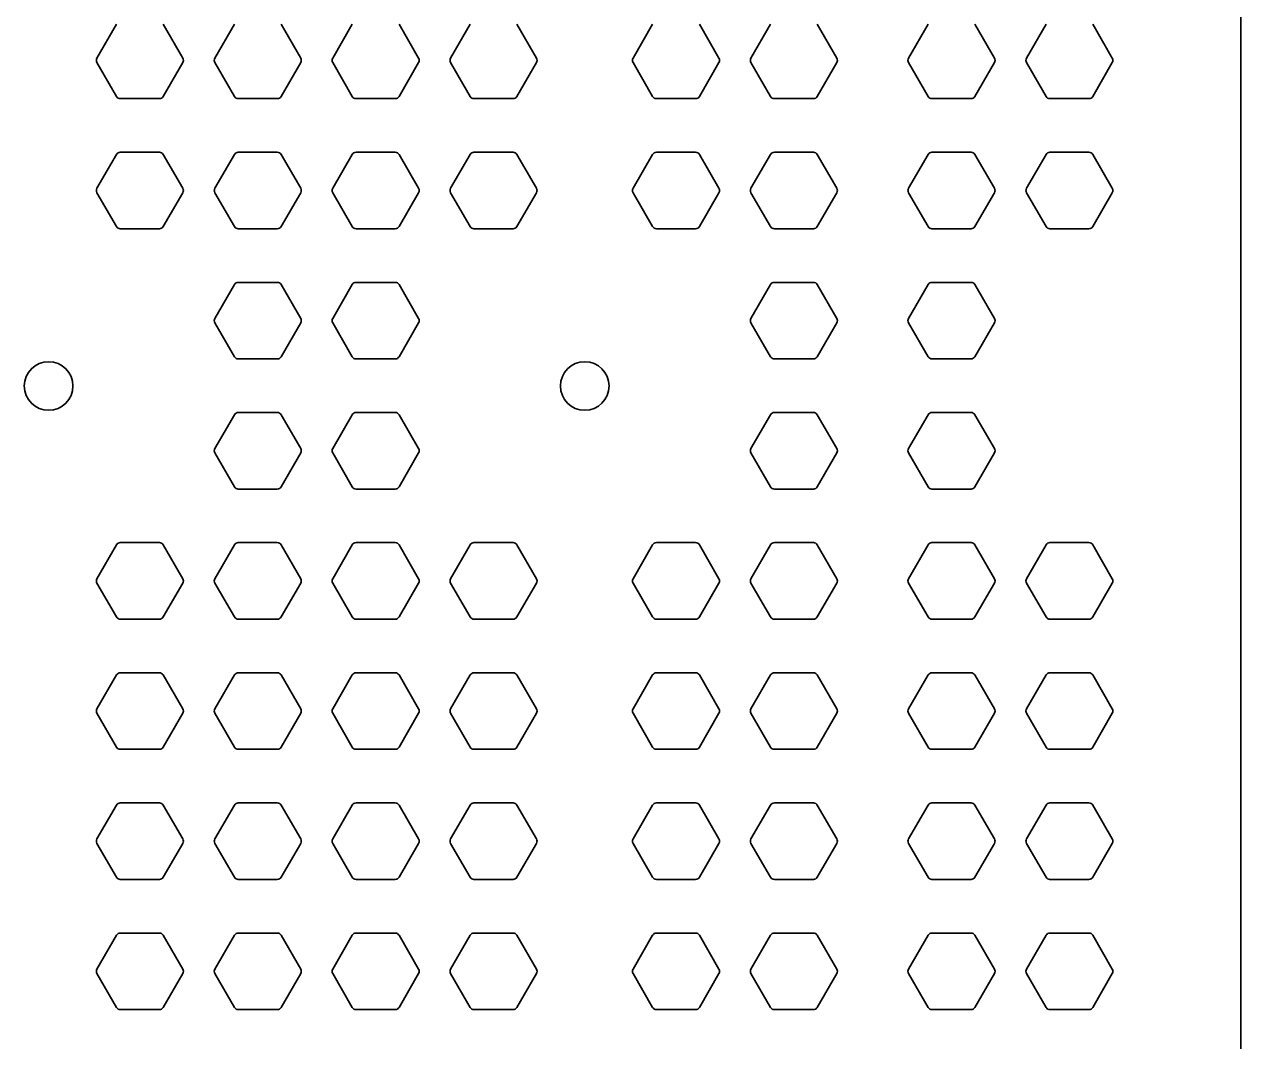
# Model space of a CAD drawing. Extents: x -697 to 0, y 0 to 458.
# Drawn here: x -137.6 to 0, y 115.1 to 230.2 of the extents above; entities that cross this region are included whole.
import ezdxf

# ---------------------------------------------------------------- set-up
doc = ezdxf.new("R2010")
doc.units = 0

msp = doc.modelspace()

# ---------------------------------------------------------------- linework, layer by layer
at = {"color": 7, "lineweight": 35}
msp.add_line((0, 0), (0, 458.033808), dxfattribs=at)
at = {"color": 7, "lineweight": 35, "ltscale": 0.110566}
for p, q in [((-127.144338, 230.199182), (-129.355662, 226.369055)), ((-119.644338, 226.369055), (-121.855662, 230.199182)), ((-113.811004, 230.199182), (-116.022329, 226.369055)), ((-106.311004, 226.369055), (-108.522329, 230.199182)), ((-100.477671, 230.199182), (-102.688996, 226.369055)), ((-92.977671, 226.369055), (-95.188996, 230.199182)), ((-87.144338, 230.199182), (-89.355662, 226.369055)), ((-79.644338, 226.369055), (-81.855662, 230.199182)), ((-66.506281, 230.199182), (-68.717606, 226.369055)), ((-59.006281, 226.369055), (-61.217606, 230.199182)), ((-53.172948, 230.199182), (-55.384273, 226.369055)), ((-45.672948, 226.369055), (-47.884273, 230.199182)), ((-37.561076, 226.369055), (-35.349751, 230.199182)), ((-30.061076, 230.199182), (-27.849751, 226.369055)), ((-24.227742, 226.369055), (-22.016417, 230.199182)), ((-16.727742, 230.199182), (-14.516417, 226.369055)), ((-129.355662, 225.869055), (-127.144338, 222.038928)), ((-121.855662, 222.038928), (-119.644338, 225.869055)), ((-116.022329, 225.869055), (-113.811004, 222.038928)), ((-108.522329, 222.038928), (-106.311004, 225.869055)), ((-102.688996, 225.869055), (-100.477671, 222.038928)), ((-95.188996, 222.038928), (-92.977671, 225.869055)), ((-89.355662, 225.869055), (-87.144338, 222.038928)), ((-81.855662, 222.038928), (-79.644338, 225.869055)), ((-68.717606, 225.869055), (-66.506281, 222.038928)), ((-61.217606, 222.038928), (-59.006281, 225.869055)), ((-55.384273, 225.869055), (-53.172948, 222.038928)), ((-47.884273, 222.038928), (-45.672948, 225.869055)), ((-35.349751, 222.038928), (-37.561076, 225.869055)), ((-27.849751, 225.869055), (-30.061076, 222.038928)), ((-22.016417, 222.038928), (-24.227742, 225.869055)), ((-14.516417, 225.869055), (-16.727742, 222.038928)), ((-126.711325, 221.788928), (-122.288675, 221.788928)), ((-113.377992, 221.788928), (-108.955342, 221.788928)), ((-100.044658, 221.788928), (-95.622008, 221.788928)), ((-86.711325, 221.788928), (-82.288675, 221.788928)), ((-66.073269, 221.788928), (-61.650619, 221.788928)), ((-52.739935, 221.788928), (-48.317286, 221.788928)), ((-30.494088, 221.788928), (-34.916738, 221.788928)), ((-17.160755, 221.788928), (-21.583405, 221.788928)), ((-127.144338, 215.476393), (-129.355662, 211.646266)), ((-122.288675, 215.726393), (-126.711325, 215.726393)), ((-119.644338, 211.646266), (-121.855662, 215.476393)), ((-113.811004, 215.476393), (-116.022329, 211.646266)), ((-108.955342, 215.726393), (-113.377992, 215.726393)), ((-106.311004, 211.646266), (-108.522329, 215.476393)), ((-100.477671, 215.476393), (-102.688996, 211.646266)), ((-95.622008, 215.726393), (-100.044658, 215.726393)), ((-92.977671, 211.646266), (-95.188996, 215.476393)), ((-87.144338, 215.476393), (-89.355662, 211.646266)), ((-82.288675, 215.726393), (-86.711325, 215.726393)), ((-79.644338, 211.646266), (-81.855662, 215.476393)), ((-66.506281, 215.476393), (-68.717606, 211.646266)), ((-61.650619, 215.726393), (-66.073269, 215.726393)), ((-59.006281, 211.646266), (-61.217606, 215.476393)), ((-53.172948, 215.476393), (-55.384273, 211.646266)), ((-48.317286, 215.726393), (-52.739935, 215.726393)), ((-45.672948, 211.646266), (-47.884273, 215.476393)), ((-37.561076, 211.646266), (-35.349751, 215.476393)), ((-34.916738, 215.726393), (-30.494088, 215.726393)), ((-30.061076, 215.476393), (-27.849751, 211.646266)), ((-24.227742, 211.646266), (-22.016417, 215.476393)), ((-21.583405, 215.726393), (-17.160755, 215.726393)), ((-16.727742, 215.476393), (-14.516417, 211.646266)), ((-129.355662, 211.146266), (-127.144338, 207.316139)), ((-121.855662, 207.316139), (-119.644338, 211.146266)), ((-116.022329, 211.146266), (-113.811004, 207.316139)), ((-108.522329, 207.316139), (-106.311004, 211.146266)), ((-102.688996, 211.146266), (-100.477671, 207.316139)), ((-95.188996, 207.316139), (-92.977671, 211.146266)), ((-89.355662, 211.146266), (-87.144338, 207.316139)), ((-81.855662, 207.316139), (-79.644338, 211.146266)), ((-68.717606, 211.146266), (-66.506281, 207.316139)), ((-61.217606, 207.316139), (-59.006281, 211.146266)), ((-55.384273, 211.146266), (-53.172948, 207.316139)), ((-47.884273, 207.316139), (-45.672948, 211.146266)), ((-35.349751, 207.316139), (-37.561076, 211.146266)), ((-27.849751, 211.146266), (-30.061076, 207.316139)), ((-22.016417, 207.316139), (-24.227742, 211.146266)), ((-14.516417, 211.146266), (-16.727742, 207.316139)), ((-126.711325, 207.066139), (-122.288675, 207.066139)), ((-113.377992, 207.066139), (-108.955342, 207.066139)), ((-100.044658, 207.066139), (-95.622008, 207.066139)), ((-86.711325, 207.066139), (-82.288675, 207.066139)), ((-66.073269, 207.066139), (-61.650619, 207.066139)), ((-52.739935, 207.066139), (-48.317286, 207.066139)), ((-30.494088, 207.066139), (-34.916738, 207.066139)), ((-17.160755, 207.066139), (-21.583405, 207.066139)), ((-108.955342, 201.003603), (-113.377992, 201.003603)), ((-95.622008, 201.003603), (-100.044658, 201.003603)), ((-48.317286, 201.003603), (-52.739935, 201.003603)), ((-34.916738, 201.003603), (-30.494088, 201.003603)), ((-113.811004, 200.753603), (-116.022329, 196.923476)), ((-106.311004, 196.923476), (-108.522329, 200.753603)), ((-100.477671, 200.753603), (-102.688996, 196.923476)), ((-92.977671, 196.923476), (-95.188996, 200.753603)), ((-53.172948, 200.753603), (-55.384273, 196.923476)), ((-45.672948, 196.923476), (-47.884273, 200.753603)), ((-37.561076, 196.923476), (-35.349751, 200.753603)), ((-30.061076, 200.753603), (-27.849751, 196.923476)), ((-116.022329, 196.423476), (-113.811004, 192.593349)), ((-108.522329, 192.593349), (-106.311004, 196.423476)), ((-102.688996, 196.423476), (-100.477671, 192.593349)), ((-95.188996, 192.593349), (-92.977671, 196.423476)), ((-55.384273, 196.423476), (-53.172948, 192.593349)), ((-47.884273, 192.593349), (-45.672948, 196.423476)), ((-35.349751, 192.593349), (-37.561076, 196.423476)), ((-27.849751, 196.423476), (-30.061076, 192.593349)), ((-113.377992, 192.343349), (-108.955342, 192.343349)), ((-100.044658, 192.343349), (-95.622008, 192.343349)), ((-52.739935, 192.343349), (-48.317286, 192.343349)), ((-30.494088, 192.343349), (-34.916738, 192.343349)), ((-113.811004, 186.030813), (-116.022329, 182.200686)), ((-108.955342, 186.280813), (-113.377992, 186.280813)), ((-106.311004, 182.200686), (-108.522329, 186.030813)), ((-100.477671, 186.030813), (-102.688996, 182.200686)), ((-95.622008, 186.280813), (-100.044658, 186.280813)), ((-92.977671, 182.200686), (-95.188996, 186.030813)), ((-53.172948, 186.030813), (-55.384273, 182.200686)), ((-48.317286, 186.280813), (-52.739935, 186.280813)), ((-45.672948, 182.200686), (-47.884273, 186.030813)), ((-37.561076, 182.200686), (-35.349751, 186.030813)), ((-34.916738, 186.280813), (-30.494088, 186.280813)), ((-30.061076, 186.030813), (-27.849751, 182.200686)), ((-116.022329, 181.700686), (-113.811004, 177.870559)), ((-108.522329, 177.870559), (-106.311004, 181.700686)), ((-102.688996, 181.700686), (-100.477671, 177.870559)), ((-95.188996, 177.870559), (-92.977671, 181.700686)), ((-55.384273, 181.700686), (-53.172948, 177.870559)), ((-47.884273, 177.870559), (-45.672948, 181.700686)), ((-35.349751, 177.870559), (-37.561076, 181.700686)), ((-27.849751, 181.700686), (-30.061076, 177.870559)), ((-113.377992, 177.620559), (-108.955342, 177.620559)), ((-100.044658, 177.620559), (-95.622008, 177.620559)), ((-52.739935, 177.620559), (-48.317286, 177.620559)), ((-30.494088, 177.620559), (-34.916738, 177.620559)), ((-127.144338, 171.308024), (-129.355662, 167.477897)), ((-122.288675, 171.558024), (-126.711325, 171.558024)), ((-119.644338, 167.477897), (-121.855662, 171.308024)), ((-113.811004, 171.308024), (-116.022329, 167.477897)), ((-108.955342, 171.558024), (-113.377992, 171.558024)), ((-106.311004, 167.477897), (-108.522329, 171.308024)), ((-100.477671, 171.308024), (-102.688996, 167.477897)), ((-95.622008, 171.558024), (-100.044658, 171.558024)), ((-92.977671, 167.477897), (-95.188996, 171.308024)), ((-87.144338, 171.308024), (-89.355662, 167.477897)), ((-82.288675, 171.558024), (-86.711325, 171.558024)), ((-79.644338, 167.477897), (-81.855662, 171.308024)), ((-66.506281, 171.308024), (-68.717606, 167.477897)), ((-61.650619, 171.558024), (-66.073269, 171.558024)), ((-59.006281, 167.477897), (-61.217606, 171.308024)), ((-53.172948, 171.308024), (-55.384273, 167.477897)), ((-48.317286, 171.558024), (-52.739935, 171.558024)), ((-45.672948, 167.477897), (-47.884273, 171.308024)), ((-37.561076, 167.477897), (-35.349751, 171.308024)), ((-34.916738, 171.558024), (-30.494088, 171.558024)), ((-30.061076, 171.308024), (-27.849751, 167.477897)), ((-24.227742, 167.477897), (-22.016417, 171.308024)), ((-21.583405, 171.558024), (-17.160755, 171.558024)), ((-16.727742, 171.308024), (-14.516417, 167.477897)), ((-129.355662, 166.977897), (-127.144338, 163.14777)), ((-121.855662, 163.14777), (-119.644338, 166.977897)), ((-116.022329, 166.977897), (-113.811004, 163.14777)), ((-108.522329, 163.14777), (-106.311004, 166.977897)), ((-102.688996, 166.977897), (-100.477671, 163.14777)), ((-95.188996, 163.14777), (-92.977671, 166.977897)), ((-89.355662, 166.977897), (-87.144338, 163.14777)), ((-81.855662, 163.14777), (-79.644338, 166.977897)), ((-68.717606, 166.977897), (-66.506281, 163.14777)), ((-61.217606, 163.14777), (-59.006281, 166.977897)), ((-55.384273, 166.977897), (-53.172948, 163.14777)), ((-47.884273, 163.14777), (-45.672948, 166.977897)), ((-35.349751, 163.14777), (-37.561076, 166.977897)), ((-27.849751, 166.977897), (-30.061076, 163.14777)), ((-22.016417, 163.14777), (-24.227742, 166.977897)), ((-14.516417, 166.977897), (-16.727742, 163.14777)), ((-126.711325, 162.89777), (-122.288675, 162.89777)), ((-113.377992, 162.89777), (-108.955342, 162.89777)), ((-100.044658, 162.89777), (-95.622008, 162.89777)), ((-86.711325, 162.89777), (-82.288675, 162.89777)), ((-66.073269, 162.89777), (-61.650619, 162.89777)), ((-52.739935, 162.89777), (-48.317286, 162.89777)), ((-30.494088, 162.89777), (-34.916738, 162.89777)), ((-17.160755, 162.89777), (-21.583405, 162.89777)), ((-122.288675, 156.835234), (-126.711325, 156.835234)), ((-108.955342, 156.835234), (-113.377992, 156.835234)), ((-95.622008, 156.835234), (-100.044658, 156.835234)), ((-82.288675, 156.835234), (-86.711325, 156.835234)), ((-61.650619, 156.835234), (-66.073269, 156.835234)), ((-48.317286, 156.835234), (-52.739935, 156.835234)), ((-34.916738, 156.835234), (-30.494088, 156.835234)), ((-21.583405, 156.835234), (-17.160755, 156.835234)), ((-127.144338, 156.585234), (-129.355662, 152.755107)), ((-119.644338, 152.755107), (-121.855662, 156.585234)), ((-113.811004, 156.585234), (-116.022329, 152.755107)), ((-106.311004, 152.755107), (-108.522329, 156.585234)), ((-100.477671, 156.585234), (-102.688996, 152.755107)), ((-92.977671, 152.755107), (-95.188996, 156.585234)), ((-87.144338, 156.585234), (-89.355662, 152.755107)), ((-79.644338, 152.755107), (-81.855662, 156.585234)), ((-66.506281, 156.585234), (-68.717606, 152.755107)), ((-59.006281, 152.755107), (-61.217606, 156.585234)), ((-53.172948, 156.585234), (-55.384273, 152.755107)), ((-45.672948, 152.755107), (-47.884273, 156.585234)), ((-37.561076, 152.755107), (-35.349751, 156.585234)), ((-30.061076, 156.585234), (-27.849751, 152.755107)), ((-24.227742, 152.755107), (-22.016417, 156.585234)), ((-16.727742, 156.585234), (-14.516417, 152.755107)), ((-129.355662, 152.255107), (-127.144338, 148.42498)), ((-121.855662, 148.42498), (-119.644338, 152.255107)), ((-116.022329, 152.255107), (-113.811004, 148.42498)), ((-108.522329, 148.42498), (-106.311004, 152.255107)), ((-102.688996, 152.255107), (-100.477671, 148.42498)), ((-95.188996, 148.42498), (-92.977671, 152.255107)), ((-89.355662, 152.255107), (-87.144338, 148.42498)), ((-81.855662, 148.42498), (-79.644338, 152.255107)), ((-68.717606, 152.255107), (-66.506281, 148.42498)), ((-61.217606, 148.42498), (-59.006281, 152.255107)), ((-55.384273, 152.255107), (-53.172948, 148.42498)), ((-47.884273, 148.42498), (-45.672948, 152.255107)), ((-35.349751, 148.42498), (-37.561076, 152.255107)), ((-27.849751, 152.255107), (-30.061076, 148.42498)), ((-22.016417, 148.42498), (-24.227742, 152.255107)), ((-14.516417, 152.255107), (-16.727742, 148.42498)), ((-126.711325, 148.17498), (-122.288675, 148.17498)), ((-113.377992, 148.17498), (-108.955342, 148.17498)), ((-100.044658, 148.17498), (-95.622008, 148.17498)), ((-86.711325, 148.17498), (-82.288675, 148.17498)), ((-66.073269, 148.17498), (-61.650619, 148.17498)), ((-52.739935, 148.17498), (-48.317286, 148.17498)), ((-30.494088, 148.17498), (-34.916738, 148.17498)), ((-17.160755, 148.17498), (-21.583405, 148.17498)), ((-127.144338, 141.862444), (-129.355662, 138.032317)), ((-122.288675, 142.112444), (-126.711325, 142.112444)), ((-119.644338, 138.032317), (-121.855662, 141.862444)), ((-113.811004, 141.862444), (-116.022329, 138.032317)), ((-108.955342, 142.112444), (-113.377992, 142.112444)), ((-106.311004, 138.032317), (-108.522329, 141.862444)), ((-100.477671, 141.862444), (-102.688996, 138.032317)), ((-95.622008, 142.112444), (-100.044658, 142.112444)), ((-92.977671, 138.032317), (-95.188996, 141.862444)), ((-87.144338, 141.862444), (-89.355662, 138.032317)), ((-82.288675, 142.112444), (-86.711325, 142.112444)), ((-79.644338, 138.032317), (-81.855662, 141.862444)), ((-66.506281, 141.862444), (-68.717606, 138.032317)), ((-61.650619, 142.112444), (-66.073269, 142.112444)), ((-59.006281, 138.032317), (-61.217606, 141.862444)), ((-53.172948, 141.862444), (-55.384273, 138.032317)), ((-48.317286, 142.112444), (-52.739935, 142.112444)), ((-45.672948, 138.032317), (-47.884273, 141.862444)), ((-37.561076, 138.032317), (-35.349751, 141.862444)), ((-34.916738, 142.112444), (-30.494088, 142.112444)), ((-30.061076, 141.862444), (-27.849751, 138.032317)), ((-24.227742, 138.032317), (-22.016417, 141.862444)), ((-21.583405, 142.112444), (-17.160755, 142.112444)), ((-16.727742, 141.862444), (-14.516417, 138.032317)), ((-129.355662, 137.532317), (-127.144338, 133.70219)), ((-121.855662, 133.70219), (-119.644338, 137.532317)), ((-116.022329, 137.532317), (-113.811004, 133.70219)), ((-108.522329, 133.70219), (-106.311004, 137.532317)), ((-102.688996, 137.532317), (-100.477671, 133.70219)), ((-95.188996, 133.70219), (-92.977671, 137.532317)), ((-89.355662, 137.532317), (-87.144338, 133.70219)), ((-81.855662, 133.70219), (-79.644338, 137.532317)), ((-68.717606, 137.532317), (-66.506281, 133.70219)), ((-61.217606, 133.70219), (-59.006281, 137.532317)), ((-55.384273, 137.532317), (-53.172948, 133.70219)), ((-47.884273, 133.70219), (-45.672948, 137.532317)), ((-35.349751, 133.70219), (-37.561076, 137.532317)), ((-27.849751, 137.532317), (-30.061076, 133.70219)), ((-22.016417, 133.70219), (-24.227742, 137.532317)), ((-14.516417, 137.532317), (-16.727742, 133.70219)), ((-126.711325, 133.45219), (-122.288675, 133.45219)), ((-113.377992, 133.45219), (-108.955342, 133.45219)), ((-100.044658, 133.45219), (-95.622008, 133.45219)), ((-86.711325, 133.45219), (-82.288675, 133.45219)), ((-66.073269, 133.45219), (-61.650619, 133.45219)), ((-52.739935, 133.45219), (-48.317286, 133.45219)), ((-30.494088, 133.45219), (-34.916738, 133.45219)), ((-17.160755, 133.45219), (-21.583405, 133.45219)), ((-127.144338, 127.139655), (-129.355662, 123.309528)), ((-122.288675, 127.389655), (-126.711325, 127.389655)), ((-119.644338, 123.309528), (-121.855662, 127.139655)), ((-113.811004, 127.139655), (-116.022329, 123.309528)), ((-108.955342, 127.389655), (-113.377992, 127.389655)), ((-106.311004, 123.309528), (-108.522329, 127.139655)), ((-100.477671, 127.139655), (-102.688996, 123.309528)), ((-95.622008, 127.389655), (-100.044658, 127.389655)), ((-92.977671, 123.309528), (-95.188996, 127.139655)), ((-87.144338, 127.139655), (-89.355662, 123.309528)), ((-82.288675, 127.389655), (-86.711325, 127.389655)), ((-79.644338, 123.309528), (-81.855662, 127.139655)), ((-66.506281, 127.139655), (-68.717606, 123.309528)), ((-61.650619, 127.389655), (-66.073269, 127.389655)), ((-59.006281, 123.309528), (-61.217606, 127.139655)), ((-53.172948, 127.139655), (-55.384273, 123.309528)), ((-48.317286, 127.389655), (-52.739935, 127.389655)), ((-45.672948, 123.309528), (-47.884273, 127.139655)), ((-37.561076, 123.309528), (-35.349751, 127.139655)), ((-34.916738, 127.389655), (-30.494088, 127.389655)), ((-30.061076, 127.139655), (-27.849751, 123.309528)), ((-24.227742, 123.309528), (-22.016417, 127.139655)), ((-21.583405, 127.389655), (-17.160755, 127.389655)), ((-16.727742, 127.139655), (-14.516417, 123.309528)), ((-129.355662, 122.809528), (-127.144338, 118.979401)), ((-121.855662, 118.979401), (-119.644338, 122.809528)), ((-116.022329, 122.809528), (-113.811004, 118.979401)), ((-108.522329, 118.979401), (-106.311004, 122.809528)), ((-102.688996, 122.809528), (-100.477671, 118.979401)), ((-95.188996, 118.979401), (-92.977671, 122.809528)), ((-89.355662, 122.809528), (-87.144338, 118.979401)), ((-81.855662, 118.979401), (-79.644338, 122.809528)), ((-68.717606, 122.809528), (-66.506281, 118.979401)), ((-61.217606, 118.979401), (-59.006281, 122.809528)), ((-55.384273, 122.809528), (-53.172948, 118.979401)), ((-47.884273, 118.979401), (-45.672948, 122.809528)), ((-35.349751, 118.979401), (-37.561076, 122.809528)), ((-27.849751, 122.809528), (-30.061076, 118.979401)), ((-22.016417, 118.979401), (-24.227742, 122.809528)), ((-14.516417, 122.809528), (-16.727742, 118.979401)), ((-126.711325, 118.729401), (-122.288675, 118.729401)), ((-113.377992, 118.729401), (-108.955342, 118.729401)), ((-100.044658, 118.729401), (-95.622008, 118.729401)), ((-86.711325, 118.729401), (-82.288675, 118.729401)), ((-66.073269, 118.729401), (-61.650619, 118.729401)), ((-52.739935, 118.729401), (-48.317286, 118.729401)), ((-30.494088, 118.729401), (-34.916738, 118.729401)), ((-17.160755, 118.729401), (-21.583405, 118.729401))]:
    msp.add_line(p, q, dxfattribs=at)
at = {"color": 7, "lineweight": 35}
for centre in [(-134.819028, 189.280441), (-74.180972, 189.280441)]:
    msp.add_circle(centre, 2.750005, dxfattribs=at)
for centre, radius, start, end in [((-128.922648, 226.119055), 0.500001, 150.000097, 209.999903), ((-120.077352, 226.119055), 0.500001, 330.000097, 29.999903), ((-115.589315, 226.119055), 0.500001, 150.000097, 209.999903), ((-106.744019, 226.119055), 0.500001, 330.000097, 29.999903), ((-102.255981, 226.119055), 0.500001, 150.000097, 209.999903), ((-93.410685, 226.119055), 0.500001, 330.000097, 29.999903), ((-88.922648, 226.119055), 0.500001, 150.000097, 209.999903), ((-80.077352, 226.119055), 0.500001, 330.000097, 29.999903), ((-68.284203, 226.119055), 0.500338, 150.022352, 209.977648), ((-59.439685, 226.119055), 0.500338, 330.022352, 29.977648), ((-54.95087, 226.119055), 0.500338, 150.022352, 209.977648), ((-46.106351, 226.119055), 0.500338, 330.022352, 29.977648), ((-37.127615, 226.119055), 0.500388, 150.025656, 209.974344), ((-28.283211, 226.119055), 0.500388, 330.025656, 29.974344), ((-23.794281, 226.119055), 0.500388, 150.025656, 209.974344), ((-14.949878, 226.119055), 0.500388, 330.025656, 29.974344), ((-126.711324, 222.28893), 0.500001, 210.000097, 269.999903), ((-122.288676, 222.28893), 0.500001, 270.000097, 329.999903), ((-113.377991, 222.28893), 0.500001, 210.000097, 269.999903), ((-108.955343, 222.28893), 0.500001, 270.000097, 329.999903), ((-100.044657, 222.28893), 0.500001, 210.000097, 269.999903), ((-95.622009, 222.28893), 0.500001, 270.000097, 329.999903), ((-86.711324, 222.28893), 0.500001, 210.000097, 269.999903), ((-82.288676, 222.28893), 0.500001, 270.000097, 329.999903), ((-66.073074, 222.289266), 0.500338, 210.022352, 269.977648), ((-61.650814, 222.289266), 0.500338, 270.022352, 329.977648), ((-52.73974, 222.289266), 0.500338, 210.022352, 269.977648), ((-48.317481, 222.289266), 0.500338, 270.022352, 329.977648), ((-34.916514, 222.289316), 0.500388, 210.025656, 269.974344), ((-30.494312, 222.289316), 0.500388, 270.025656, 329.974344), ((-21.583181, 222.289316), 0.500388, 210.025656, 269.974344), ((-17.160979, 222.289316), 0.500388, 270.025656, 329.974344), ((-126.711324, 215.226391), 0.500001, 90.000097, 149.999903), ((-122.288676, 215.226391), 0.500001, 30.000097, 89.999903), ((-113.377991, 215.226391), 0.500001, 90.000097, 149.999903), ((-108.955343, 215.226391), 0.500001, 30.000097, 89.999903), ((-100.044657, 215.226391), 0.500001, 90.000097, 149.999903), ((-95.622009, 215.226391), 0.500001, 30.000097, 89.999903), ((-86.711324, 215.226391), 0.500001, 90.000097, 149.999903), ((-82.288676, 215.226391), 0.500001, 30.000097, 89.999903), ((-66.073074, 215.226055), 0.500338, 90.022352, 149.977648), ((-61.650814, 215.226055), 0.500338, 30.022352, 89.977648), ((-52.73974, 215.226055), 0.500338, 90.022352, 149.977648), ((-48.317481, 215.226055), 0.500338, 30.022352, 89.977648), ((-34.916514, 215.226005), 0.500388, 90.025656, 149.974344), ((-30.494312, 215.226005), 0.500388, 30.025656, 89.974344), ((-21.583181, 215.226005), 0.500388, 90.025656, 149.974344), ((-17.160979, 215.226005), 0.500388, 30.025656, 89.974344), ((-128.922648, 211.396266), 0.500001, 150.000097, 209.999903), ((-120.077352, 211.396266), 0.500001, 330.000097, 29.999903), ((-115.589315, 211.396266), 0.500001, 150.000097, 209.999903), ((-106.744019, 211.396266), 0.500001, 330.000097, 29.999903), ((-102.255981, 211.396266), 0.500001, 150.000097, 209.999903), ((-93.410685, 211.396266), 0.500001, 330.000097, 29.999903), ((-88.922648, 211.396266), 0.500001, 150.000097, 209.999903), ((-80.077352, 211.396266), 0.500001, 330.000097, 29.999903), ((-68.284203, 211.396266), 0.500338, 150.022352, 209.977648), ((-59.439685, 211.396266), 0.500338, 330.022352, 29.977648), ((-54.95087, 211.396266), 0.500338, 150.022352, 209.977648), ((-46.106351, 211.396266), 0.500338, 330.022352, 29.977648), ((-37.127615, 211.396266), 0.500388, 150.025656, 209.974344), ((-28.283211, 211.396266), 0.500388, 330.025656, 29.974344), ((-23.794281, 211.396266), 0.500388, 150.025656, 209.974344), ((-14.949878, 211.396266), 0.500388, 330.025656, 29.974344), ((-126.711324, 207.56614), 0.500001, 210.000097, 269.999903), ((-122.288676, 207.56614), 0.500001, 270.000097, 329.999903), ((-113.377991, 207.56614), 0.500001, 210.000097, 269.999903), ((-108.955343, 207.56614), 0.500001, 270.000097, 329.999903), ((-100.044657, 207.56614), 0.500001, 210.000097, 269.999903), ((-95.622009, 207.56614), 0.500001, 270.000097, 329.999903), ((-86.711324, 207.56614), 0.500001, 210.000097, 269.999903), ((-82.288676, 207.56614), 0.500001, 270.000097, 329.999903), ((-66.073074, 207.566477), 0.500338, 210.022352, 269.977648), ((-61.650814, 207.566477), 0.500338, 270.022352, 329.977648), ((-52.73974, 207.566477), 0.500338, 210.022352, 269.977648), ((-48.317481, 207.566477), 0.500338, 270.022352, 329.977648), ((-34.916514, 207.566527), 0.500388, 210.025656, 269.974344), ((-30.494312, 207.566527), 0.500388, 270.025656, 329.974344), ((-21.583181, 207.566527), 0.500388, 210.025656, 269.974344), ((-17.160979, 207.566527), 0.500388, 270.025656, 329.974344), ((-113.377991, 200.503602), 0.500001, 90.000097, 149.999903), ((-108.955343, 200.503602), 0.500001, 30.000097, 89.999903), ((-100.044657, 200.503602), 0.500001, 90.000097, 149.999903), ((-95.622009, 200.503602), 0.500001, 30.000097, 89.999903), ((-52.73974, 200.503265), 0.500338, 90.022352, 149.977648), ((-48.317481, 200.503265), 0.500338, 30.022352, 89.977648), ((-34.916514, 200.503215), 0.500388, 90.025656, 149.974344), ((-30.494312, 200.503215), 0.500388, 30.025656, 89.974344), ((-115.589315, 196.673476), 0.500001, 150.000097, 209.999903), ((-106.744019, 196.673476), 0.500001, 330.000097, 29.999903), ((-102.255981, 196.673476), 0.500001, 150.000097, 209.999903), ((-93.410685, 196.673476), 0.500001, 330.000097, 29.999903), ((-54.95087, 196.673476), 0.500338, 150.022352, 209.977648), ((-46.106351, 196.673476), 0.500338, 330.022352, 29.977648), ((-37.127615, 196.673476), 0.500388, 150.025656, 209.974344), ((-28.283211, 196.673476), 0.500388, 330.025656, 29.974344), ((-113.377991, 192.843351), 0.500001, 210.000097, 269.999903), ((-108.955343, 192.843351), 0.500001, 270.000097, 329.999903), ((-100.044657, 192.843351), 0.500001, 210.000097, 269.999903), ((-95.622009, 192.843351), 0.500001, 270.000097, 329.999903), ((-52.73974, 192.843687), 0.500338, 210.022352, 269.977648), ((-48.317481, 192.843687), 0.500338, 270.022352, 329.977648), ((-34.916514, 192.843737), 0.500388, 210.025656, 269.974344), ((-30.494312, 192.843737), 0.500388, 270.025656, 329.974344), ((-113.377991, 185.780812), 0.500001, 90.000097, 149.999903), ((-108.955343, 185.780812), 0.500001, 30.000097, 89.999903), ((-100.044657, 185.780812), 0.500001, 90.000097, 149.999903), ((-95.622009, 185.780812), 0.500001, 30.000097, 89.999903), ((-52.73974, 185.780475), 0.500338, 90.022352, 149.977648), ((-48.317481, 185.780475), 0.500338, 30.022352, 89.977648), ((-34.916514, 185.780425), 0.500388, 90.025656, 149.974344), ((-30.494312, 185.780425), 0.500388, 30.025656, 89.974344), ((-115.589315, 181.950686), 0.500001, 150.000097, 209.999903), ((-106.744019, 181.950686), 0.500001, 330.000097, 29.999903), ((-102.255981, 181.950686), 0.500001, 150.000097, 209.999903), ((-93.410685, 181.950686), 0.500001, 330.000097, 29.999903), ((-54.95087, 181.950686), 0.500338, 150.022352, 209.977648), ((-46.106351, 181.950686), 0.500338, 330.022352, 29.977648), ((-37.127615, 181.950686), 0.500388, 150.025656, 209.974344), ((-28.283211, 181.950686), 0.500388, 330.025656, 29.974344), ((-113.377991, 178.120561), 0.500001, 210.000097, 269.999903), ((-108.955343, 178.120561), 0.500001, 270.000097, 329.999903), ((-100.044657, 178.120561), 0.500001, 210.000097, 269.999903), ((-95.622009, 178.120561), 0.500001, 270.000097, 329.999903), ((-52.73974, 178.120897), 0.500338, 210.022352, 269.977648), ((-48.317481, 178.120897), 0.500338, 270.022352, 329.977648), ((-34.916514, 178.120947), 0.500388, 210.025656, 269.974344), ((-30.494312, 178.120947), 0.500388, 270.025656, 329.974344), ((-126.711324, 171.058022), 0.500001, 90.000097, 149.999903), ((-122.288676, 171.058022), 0.500001, 30.000097, 89.999903), ((-113.377991, 171.058022), 0.500001, 90.000097, 149.999903), ((-108.955343, 171.058022), 0.500001, 30.000097, 89.999903), ((-100.044657, 171.058022), 0.500001, 90.000097, 149.999903), ((-95.622009, 171.058022), 0.500001, 30.000097, 89.999903), ((-86.711324, 171.058022), 0.500001, 90.000097, 149.999903), ((-82.288676, 171.058022), 0.500001, 30.000097, 89.999903), ((-66.073074, 171.057686), 0.500338, 90.022352, 149.977648), ((-61.650814, 171.057686), 0.500338, 30.022352, 89.977648), ((-52.73974, 171.057686), 0.500338, 90.022352, 149.977648), ((-48.317481, 171.057686), 0.500338, 30.022352, 89.977648), ((-34.916514, 171.057636), 0.500388, 90.025656, 149.974344), ((-30.494312, 171.057636), 0.500388, 30.025656, 89.974344), ((-21.583181, 171.057636), 0.500388, 90.025656, 149.974344), ((-17.160979, 171.057636), 0.500388, 30.025656, 89.974344), ((-128.922648, 167.227897), 0.500001, 150.000097, 209.999903), ((-120.077352, 167.227897), 0.500001, 330.000097, 29.999903), ((-115.589315, 167.227897), 0.500001, 150.000097, 209.999903), ((-106.744019, 167.227897), 0.500001, 330.000097, 29.999903), ((-102.255981, 167.227897), 0.500001, 150.000097, 209.999903), ((-93.410685, 167.227897), 0.500001, 330.000097, 29.999903), ((-88.922648, 167.227897), 0.500001, 150.000097, 209.999903), ((-80.077352, 167.227897), 0.500001, 330.000097, 29.999903), ((-68.284203, 167.227897), 0.500338, 150.022352, 209.977648), ((-59.439685, 167.227897), 0.500338, 330.022352, 29.977648), ((-54.95087, 167.227897), 0.500338, 150.022352, 209.977648), ((-46.106351, 167.227897), 0.500338, 330.022352, 29.977648), ((-37.127615, 167.227897), 0.500388, 150.025656, 209.974344), ((-28.283211, 167.227897), 0.500388, 330.025656, 29.974344), ((-23.794281, 167.227897), 0.500388, 150.025656, 209.974344), ((-14.949878, 167.227897), 0.500388, 330.025656, 29.974344), ((-126.711324, 163.397771), 0.500001, 210.000097, 269.999903), ((-122.288676, 163.397771), 0.500001, 270.000097, 329.999903), ((-113.377991, 163.397771), 0.500001, 210.000097, 269.999903), ((-108.955343, 163.397771), 0.500001, 270.000097, 329.999903), ((-100.044657, 163.397771), 0.500001, 210.000097, 269.999903), ((-95.622009, 163.397771), 0.500001, 270.000097, 329.999903), ((-86.711324, 163.397771), 0.500001, 210.000097, 269.999903), ((-82.288676, 163.397771), 0.500001, 270.000097, 329.999903), ((-66.073074, 163.398108), 0.500338, 210.022352, 269.977648), ((-61.650814, 163.398108), 0.500338, 270.022352, 329.977648), ((-52.73974, 163.398108), 0.500338, 210.022352, 269.977648), ((-48.317481, 163.398108), 0.500338, 270.022352, 329.977648), ((-34.916514, 163.398158), 0.500388, 210.025656, 269.974344), ((-30.494312, 163.398158), 0.500388, 270.025656, 329.974344), ((-21.583181, 163.398158), 0.500388, 210.025656, 269.974344), ((-17.160979, 163.398158), 0.500388, 270.025656, 329.974344), ((-126.711324, 156.335233), 0.500001, 90.000097, 149.999903), ((-122.288676, 156.335233), 0.500001, 30.000097, 89.999903), ((-113.377991, 156.335233), 0.500001, 90.000097, 149.999903), ((-108.955343, 156.335233), 0.500001, 30.000097, 89.999903), ((-100.044657, 156.335233), 0.500001, 90.000097, 149.999903), ((-95.622009, 156.335233), 0.500001, 30.000097, 89.999903), ((-86.711324, 156.335233), 0.500001, 90.000097, 149.999903), ((-82.288676, 156.335233), 0.500001, 30.000097, 89.999903), ((-66.073074, 156.334896), 0.500338, 90.022352, 149.977648), ((-61.650814, 156.334896), 0.500338, 30.022352, 89.977648), ((-52.73974, 156.334896), 0.500338, 90.022352, 149.977648), ((-48.317481, 156.334896), 0.500338, 30.022352, 89.977648), ((-34.916514, 156.334846), 0.500388, 90.025656, 149.974344), ((-30.494312, 156.334846), 0.500388, 30.025656, 89.974344), ((-21.583181, 156.334846), 0.500388, 90.025656, 149.974344), ((-17.160979, 156.334846), 0.500388, 30.025656, 89.974344), ((-128.922648, 152.505107), 0.500001, 150.000097, 209.999903), ((-120.077352, 152.505107), 0.500001, 330.000097, 29.999903), ((-115.589315, 152.505107), 0.500001, 150.000097, 209.999903), ((-106.744019, 152.505107), 0.500001, 330.000097, 29.999903), ((-102.255981, 152.505107), 0.500001, 150.000097, 209.999903), ((-93.410685, 152.505107), 0.500001, 330.000097, 29.999903), ((-88.922648, 152.505107), 0.500001, 150.000097, 209.999903), ((-80.077352, 152.505107), 0.500001, 330.000097, 29.999903), ((-68.284203, 152.505107), 0.500338, 150.022352, 209.977648), ((-59.439685, 152.505107), 0.500338, 330.022352, 29.977648), ((-54.95087, 152.505107), 0.500338, 150.022352, 209.977648), ((-46.106351, 152.505107), 0.500338, 330.022352, 29.977648), ((-37.127615, 152.505107), 0.500388, 150.025656, 209.974344), ((-28.283211, 152.505107), 0.500388, 330.025656, 29.974344), ((-23.794281, 152.505107), 0.500388, 150.025656, 209.974344), ((-14.949878, 152.505107), 0.500388, 330.025656, 29.974344), ((-126.711324, 148.674981), 0.500001, 210.000097, 269.999903), ((-122.288676, 148.674981), 0.500001, 270.000097, 329.999903), ((-113.377991, 148.674981), 0.500001, 210.000097, 269.999903), ((-108.955343, 148.674981), 0.500001, 270.000097, 329.999903), ((-100.044657, 148.674981), 0.500001, 210.000097, 269.999903), ((-95.622009, 148.674981), 0.500001, 270.000097, 329.999903), ((-86.711324, 148.674981), 0.500001, 210.000097, 269.999903), ((-82.288676, 148.674981), 0.500001, 270.000097, 329.999903), ((-66.073074, 148.675318), 0.500338, 210.022352, 269.977648), ((-61.650814, 148.675318), 0.500338, 270.022352, 329.977648), ((-52.73974, 148.675318), 0.500338, 210.022352, 269.977648), ((-48.317481, 148.675318), 0.500338, 270.022352, 329.977648), ((-34.916514, 148.675368), 0.500388, 210.025656, 269.974344), ((-30.494312, 148.675368), 0.500388, 270.025656, 329.974344), ((-21.583181, 148.675368), 0.500388, 210.025656, 269.974344), ((-17.160979, 148.675368), 0.500388, 270.025656, 329.974344), ((-126.711324, 141.612443), 0.500001, 90.000097, 149.999903), ((-122.288676, 141.612443), 0.500001, 30.000097, 89.999903), ((-113.377991, 141.612443), 0.500001, 90.000097, 149.999903), ((-108.955343, 141.612443), 0.500001, 30.000097, 89.999903), ((-100.044657, 141.612443), 0.500001, 90.000097, 149.999903), ((-95.622009, 141.612443), 0.500001, 30.000097, 89.999903), ((-86.711324, 141.612443), 0.500001, 90.000097, 149.999903), ((-82.288676, 141.612443), 0.500001, 30.000097, 89.999903), ((-66.073074, 141.612106), 0.500338, 90.022352, 149.977648), ((-61.650814, 141.612106), 0.500338, 30.022352, 89.977648), ((-52.73974, 141.612106), 0.500338, 90.022352, 149.977648), ((-48.317481, 141.612106), 0.500338, 30.022352, 89.977648), ((-34.916514, 141.612056), 0.500388, 90.025656, 149.974344), ((-30.494312, 141.612056), 0.500388, 30.025656, 89.974344), ((-21.583181, 141.612056), 0.500388, 90.025656, 149.974344), ((-17.160979, 141.612056), 0.500388, 30.025656, 89.974344), ((-128.922648, 137.782317), 0.500001, 150.000097, 209.999903), ((-120.077352, 137.782317), 0.500001, 330.000097, 29.999903), ((-115.589315, 137.782317), 0.500001, 150.000097, 209.999903), ((-106.744019, 137.782317), 0.500001, 330.000097, 29.999903), ((-102.255981, 137.782317), 0.500001, 150.000097, 209.999903), ((-93.410685, 137.782317), 0.500001, 330.000097, 29.999903), ((-88.922648, 137.782317), 0.500001, 150.000097, 209.999903), ((-80.077352, 137.782317), 0.500001, 330.000097, 29.999903), ((-68.284203, 137.782317), 0.500338, 150.022352, 209.977648), ((-59.439685, 137.782317), 0.500338, 330.022352, 29.977648), ((-54.95087, 137.782317), 0.500338, 150.022352, 209.977648), ((-46.106351, 137.782317), 0.500338, 330.022352, 29.977648), ((-37.127615, 137.782317), 0.500388, 150.025656, 209.974344), ((-28.283211, 137.782317), 0.500388, 330.025656, 29.974344), ((-23.794281, 137.782317), 0.500388, 150.025656, 209.974344), ((-14.949878, 137.782317), 0.500388, 330.025656, 29.974344), ((-126.711324, 133.952192), 0.500001, 210.000097, 269.999903), ((-122.288676, 133.952192), 0.500001, 270.000097, 329.999903), ((-113.377991, 133.952192), 0.500001, 210.000097, 269.999903), ((-108.955343, 133.952192), 0.500001, 270.000097, 329.999903), ((-100.044657, 133.952192), 0.500001, 210.000097, 269.999903), ((-95.622009, 133.952192), 0.500001, 270.000097, 329.999903), ((-86.711324, 133.952192), 0.500001, 210.000097, 269.999903), ((-82.288676, 133.952192), 0.500001, 270.000097, 329.999903), ((-66.073074, 133.952528), 0.500338, 210.022352, 269.977648), ((-61.650814, 133.952528), 0.500338, 270.022352, 329.977648), ((-52.73974, 133.952528), 0.500338, 210.022352, 269.977648), ((-48.317481, 133.952528), 0.500338, 270.022352, 329.977648), ((-34.916514, 133.952578), 0.500388, 210.025656, 269.974344), ((-30.494312, 133.952578), 0.500388, 270.025656, 329.974344), ((-21.583181, 133.952578), 0.500388, 210.025656, 269.974344), ((-17.160979, 133.952578), 0.500388, 270.025656, 329.974344), ((-126.711324, 126.889653), 0.500001, 90.000097, 149.999903), ((-122.288676, 126.889653), 0.500001, 30.000097, 89.999903), ((-113.377991, 126.889653), 0.500001, 90.000097, 149.999903), ((-108.955343, 126.889653), 0.500001, 30.000097, 89.999903), ((-100.044657, 126.889653), 0.500001, 90.000097, 149.999903), ((-95.622009, 126.889653), 0.500001, 30.000097, 89.999903), ((-86.711324, 126.889653), 0.500001, 90.000097, 149.999903), ((-82.288676, 126.889653), 0.500001, 30.000097, 89.999903), ((-66.073074, 126.889317), 0.500338, 90.022352, 149.977648), ((-61.650814, 126.889317), 0.500338, 30.022352, 89.977648), ((-52.73974, 126.889317), 0.500338, 90.022352, 149.977648), ((-48.317481, 126.889317), 0.500338, 30.022352, 89.977648), ((-34.916514, 126.889267), 0.500388, 90.025656, 149.974344), ((-30.494312, 126.889267), 0.500388, 30.025656, 89.974344), ((-21.583181, 126.889267), 0.500388, 90.025656, 149.974344), ((-17.160979, 126.889267), 0.500388, 30.025656, 89.974344), ((-128.922648, 123.059528), 0.500001, 150.000097, 209.999903), ((-120.077352, 123.059528), 0.500001, 330.000097, 29.999903), ((-115.589315, 123.059528), 0.500001, 150.000097, 209.999903), ((-106.744019, 123.059528), 0.500001, 330.000097, 29.999903), ((-102.255981, 123.059528), 0.500001, 150.000097, 209.999903), ((-93.410685, 123.059528), 0.500001, 330.000097, 29.999903), ((-88.922648, 123.059528), 0.500001, 150.000097, 209.999903), ((-80.077352, 123.059528), 0.500001, 330.000097, 29.999903), ((-68.284203, 123.059528), 0.500338, 150.022352, 209.977648), ((-59.439685, 123.059528), 0.500338, 330.022352, 29.977648), ((-54.95087, 123.059528), 0.500338, 150.022352, 209.977648), ((-46.106351, 123.059528), 0.500338, 330.022352, 29.977648), ((-37.127615, 123.059528), 0.500388, 150.025656, 209.974344), ((-28.283211, 123.059528), 0.500388, 330.025656, 29.974344), ((-23.794281, 123.059528), 0.500388, 150.025656, 209.974344), ((-14.949878, 123.059528), 0.500388, 330.025656, 29.974344), ((-126.711324, 119.229402), 0.500001, 210.000097, 269.999903), ((-122.288676, 119.229402), 0.500001, 270.000097, 329.999903), ((-113.377991, 119.229402), 0.500001, 210.000097, 269.999903), ((-108.955343, 119.229402), 0.500001, 270.000097, 329.999903), ((-100.044657, 119.229402), 0.500001, 210.000097, 269.999903), ((-95.622009, 119.229402), 0.500001, 270.000097, 329.999903), ((-86.711324, 119.229402), 0.500001, 210.000097, 269.999903), ((-82.288676, 119.229402), 0.500001, 270.000097, 329.999903), ((-66.073074, 119.229739), 0.500338, 210.022352, 269.977648), ((-61.650814, 119.229739), 0.500338, 270.022352, 329.977648), ((-52.73974, 119.229739), 0.500338, 210.022352, 269.977648), ((-48.317481, 119.229739), 0.500338, 270.022352, 329.977648), ((-34.916514, 119.229789), 0.500388, 210.025656, 269.974344), ((-30.494312, 119.229789), 0.500388, 270.025656, 329.974344), ((-21.583181, 119.229789), 0.500388, 210.025656, 269.974344), ((-17.160979, 119.229789), 0.500388, 270.025656, 329.974344)]:
    msp.add_arc(centre, radius, start, end, dxfattribs=at)

doc.saveas('drawing.dxf')
